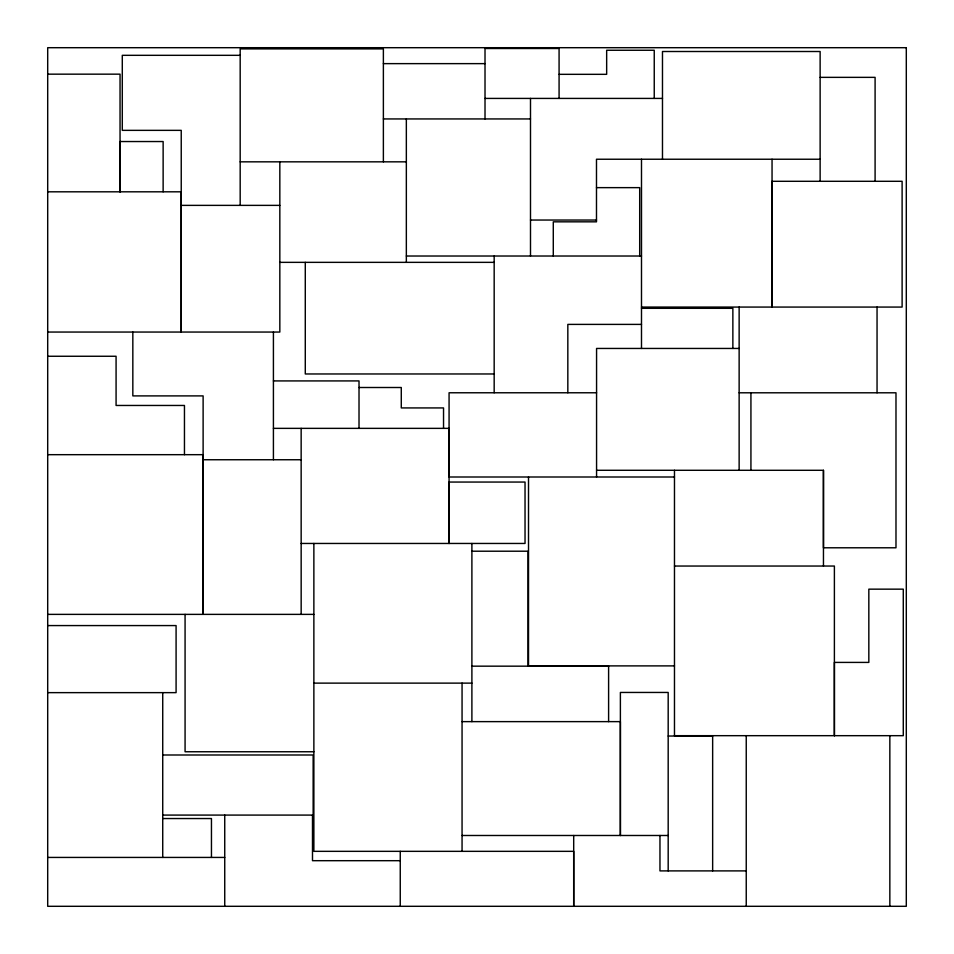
<?xml version="1.0" encoding="UTF-8"?>
<svg xmlns="http://www.w3.org/2000/svg" width="954" height="954" viewBox="0 0 954 954"><rect width="100%" height="100%" fill="white"/><g stroke="black" fill="none" stroke-linecap="round" stroke-linejoin="round"><path stroke-width="1.43" d="M772.048 159.235L772.048 307.069L772.048 181.296L902.114 181.296L902.114 307.069L641.493 307.069M823.457 566.044L823.457 470.298L596.572 470.286M240.181 55.32L122.291 55.32L122.291 130.352L181.236 130.352L181.236 332.052L181.236 191.814L47.7 191.814M383.377 63.632L485.014 63.632M47.7 74.162L120.049 74.162L120.049 191.814L120.049 141.538L163.134 141.538L163.134 191.814M559.08 74.329L606.661 74.329L606.661 50.252L654.241 50.252L654.241 98.417M820.13 77.357L875.092 77.357L875.092 181.296M485.014 98.417L662.481 98.417M383.377 118.94L530.496 118.94M820.13 159.235L596.488 159.235L596.488 221.829L553.284 221.829L553.284 256.018M240.181 161.834L406.344 161.834M596.488 187.64L639.693 187.64L639.693 256.018M181.236 205.372L279.832 205.372M530.496 220.04L596.488 220.04M406.344 256.018L641.493 256.018M279.832 262.35L494.172 262.35M641.493 308.309L732.863 308.309L732.863 348.448M641.493 324.396L567.833 324.396L567.833 392.774M47.7 332.052L279.832 332.052L279.832 161.834M739.135 348.448L596.572 348.448L596.572 477M47.7 356.259L116.078 356.259L116.078 405.462L184.456 405.462L184.456 454.676M494.172 373.968L305.28 373.968L305.28 262.35M273.416 380.92L359.014 380.92L359.014 428.358M359.014 387.503L401.276 387.503L401.276 407.93L443.538 407.93L443.538 428.358M596.572 392.774L449.072 392.774L449.072 477L674.478 477M739.135 392.798L895.985 392.798L895.985 547.787L823.457 547.787L823.457 470.298M273.416 428.358L449.072 428.358L449.072 543.458L449.072 482.056L525.034 482.056L525.034 543.458L301.154 543.458M47.7 454.676L203.119 454.676L203.119 614.376L203.119 395.898L132.833 395.898L132.833 332.052M203.119 459.745L301.166 459.745M471.896 551.209L528.027 551.209L528.027 666.166M674.478 566.044L834.392 566.044L834.392 735.677L834.392 662.41L868.832 662.41L868.832 589.155L903.283 589.155L903.283 735.677L674.478 735.677L674.478 470.286M47.7 614.376L313.866 614.376M47.7 625.574L176.085 625.574L176.085 692.64L47.7 692.64M674.478 665.892L528.516 665.892L528.516 477M471.896 666.166L608.604 666.166L608.604 721.629M313.866 683.124L471.896 683.124M462.058 721.629L620.386 721.629L620.386 835.489L620.386 692.449L668.182 692.449L668.182 870.895M668.182 736.035L712.65 736.035L712.65 870.895M313.866 751.752L185.076 751.752L185.076 614.376M162.729 754.996L313.151 754.996L313.151 815.086L162.729 815.086M162.729 818.544L211.454 818.544L211.454 857.431M462.058 835.489L668.182 835.489M47.7 857.431L224.739 857.431M400.251 860.687L312.495 860.687L312.495 815.086M746.243 870.895L659.965 870.895L659.965 835.489M889.843 735.677L889.843 906.3M877.048 307.069L877.048 392.798M820.13 181.296L820.13 51.504L662.481 51.504L662.481 159.235M750.929 392.798L750.929 470.298M746.243 735.677L746.243 906.3M739.135 307.069L739.135 470.286M641.493 159.235L641.493 348.448M573.7 835.489L573.7 906.3L573.7 851.338L313.866 851.338L313.866 543.458M559.08 98.417L559.08 48.499L485.014 48.499L485.014 118.94M530.496 98.417L530.496 256.018M494.172 256.018L494.172 392.774M471.896 543.458L471.896 721.629M462.058 683.124L462.058 851.338M406.344 118.94L406.344 262.35M400.251 851.338L400.251 906.3M383.377 161.834L383.377 48.881L240.181 48.881L240.181 205.372M301.154 428.358L301.166 614.376M273.416 332.052L273.416 459.745M224.739 815.086L224.739 906.3M162.729 692.64L162.729 857.431M906.3 47.7L47.7 47.7L47.7 906.3L906.3 906.3L906.3 47.7"/></g></svg>
